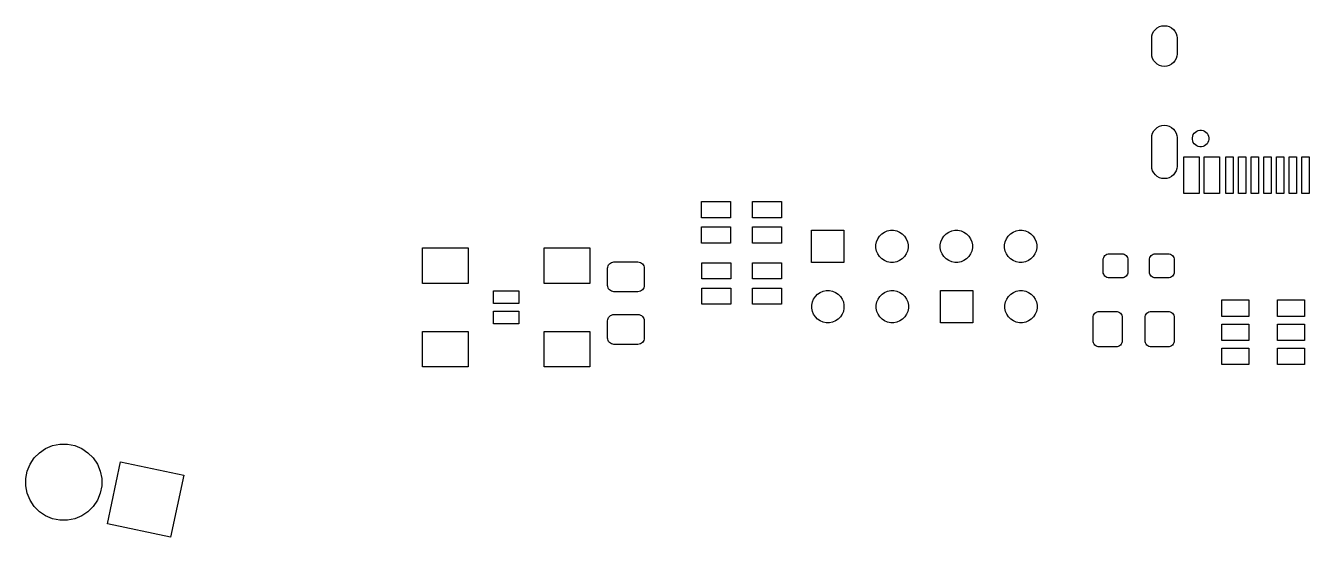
# Model space of a CAD drawing. Extents: x 25 to 360, y 20 to 134.
# Drawn here: x 144.2 to 194.9, y 113.9 to 134.1 of the extents above; entities that cross this region are included whole.
import ezdxf

# ---------------------------------------------------------------- set-up
doc = ezdxf.new("R2010")
doc.units = 0
doc.layers.add('BLACK', color=7, linetype='CONTINUOUS')

msp = doc.modelspace()

# ---------------------------------------------------------------- linework, layer by layer
at = {"layer": 'BLACK', "linetype": 'CONTINUOUS'}
for p, q in [((188.659, 133.715), (188.687, 133.81)), ((188.687, 133.81), (188.734, 133.897)), ((188.734, 133.897), (188.796, 133.973)), ((188.796, 133.973), (188.872, 134.035)), ((188.872, 134.035), (188.959, 134.082)), ((188.959, 134.082), (189.053, 134.11)), ((189.053, 134.11), (189.151, 134.12)), ((189.151, 134.12), (189.25, 134.11)), ((189.25, 134.11), (189.344, 134.082)), ((189.344, 134.082), (189.431, 134.035)), ((189.431, 134.035), (189.507, 133.973)), ((189.507, 133.973), (189.569, 133.897)), ((189.569, 133.897), (189.616, 133.81)), ((189.616, 133.81), (189.644, 133.715)), ((188.651, 133.642), (188.659, 133.715)), ((188.651, 132.993), (188.651, 133.642)), ((189.644, 133.715), (189.651, 133.642)), ((189.651, 133.642), (189.651, 132.993)), ((188.659, 132.919), (188.651, 132.993)), ((188.687, 132.825), (188.659, 132.919)), ((188.734, 132.738), (188.687, 132.825)), ((188.796, 132.662), (188.734, 132.738)), ((189.569, 132.738), (189.507, 132.662)), ((189.616, 132.825), (189.569, 132.738)), ((189.644, 132.919), (189.616, 132.825)), ((189.651, 132.993), (189.644, 132.919)), ((188.872, 132.6), (188.796, 132.662)), ((188.959, 132.553), (188.872, 132.6)), ((189.053, 132.525), (188.959, 132.553)), ((189.151, 132.515), (189.053, 132.525)), ((189.25, 132.525), (189.151, 132.515)), ((189.344, 132.553), (189.25, 132.525)), ((189.431, 132.6), (189.344, 132.553)), ((189.507, 132.662), (189.431, 132.6)), ((188.651, 129.712), (188.659, 129.785)), ((188.651, 128.563), (188.651, 129.712)), ((188.659, 129.785), (188.687, 129.88)), ((188.687, 129.88), (188.734, 129.967)), ((188.734, 129.967), (188.796, 130.043)), ((188.796, 130.043), (188.872, 130.105)), ((188.872, 130.105), (188.959, 130.152)), ((188.959, 130.152), (189.053, 130.18)), ((189.053, 130.18), (189.151, 130.19)), ((189.151, 130.19), (189.25, 130.18)), ((189.25, 130.18), (189.344, 130.152)), ((189.344, 130.152), (189.431, 130.105)), ((189.431, 130.105), (189.507, 130.043)), ((189.507, 130.043), (189.569, 129.967)), ((189.569, 129.967), (189.616, 129.88)), ((189.616, 129.88), (189.644, 129.785)), ((189.644, 129.785), (189.651, 129.712)), ((189.651, 129.712), (189.651, 128.563)), ((190.256, 129.699), (190.269, 129.762)), ((190.256, 129.635), (190.256, 129.699)), ((190.269, 129.762), (190.293, 129.821)), ((190.293, 129.821), (190.329, 129.875)), ((190.329, 129.875), (190.374, 129.92)), ((190.374, 129.92), (190.428, 129.955)), ((190.428, 129.955), (190.487, 129.98)), ((190.487, 129.98), (190.549, 129.992)), ((190.549, 129.992), (190.614, 129.992)), ((190.614, 129.992), (190.676, 129.98)), ((190.676, 129.98), (190.735, 129.955)), ((190.735, 129.955), (190.789, 129.92)), ((190.789, 129.92), (190.834, 129.875)), ((190.834, 129.875), (190.87, 129.821)), ((190.87, 129.821), (190.894, 129.762)), ((190.894, 129.762), (190.906, 129.699)), ((190.906, 129.699), (190.906, 129.635)), ((190.269, 129.573), (190.256, 129.635)), ((190.293, 129.513), (190.269, 129.573)), ((190.329, 129.46), (190.293, 129.513)), ((190.374, 129.415), (190.329, 129.46)), ((190.428, 129.379), (190.374, 129.415)), ((190.487, 129.355), (190.428, 129.379)), ((190.549, 129.342), (190.487, 129.355)), ((190.614, 129.342), (190.549, 129.342)), ((190.676, 129.355), (190.614, 129.342)), ((190.735, 129.379), (190.676, 129.355)), ((190.789, 129.415), (190.735, 129.379)), ((190.834, 129.46), (190.789, 129.415)), ((190.87, 129.513), (190.834, 129.46)), ((190.894, 129.573), (190.87, 129.513)), ((190.906, 129.635), (190.894, 129.573)), ((189.921, 127.497), (189.921, 128.947)), ((189.921, 128.947), (190.521, 128.947)), ((190.521, 128.947), (190.521, 127.497)), ((190.721, 127.497), (190.721, 128.947)), ((190.721, 128.947), (191.321, 128.947)), ((191.321, 128.947), (191.321, 127.497)), ((191.571, 127.497), (191.571, 128.947)), ((191.571, 128.947), (191.871, 128.947)), ((191.871, 128.947), (191.871, 127.497)), ((192.071, 127.497), (192.071, 128.947)), ((192.071, 128.947), (192.371, 128.947)), ((192.371, 128.947), (192.371, 127.497)), ((192.571, 127.497), (192.571, 128.947)), ((192.571, 128.947), (192.871, 128.947)), ((192.871, 128.947), (192.871, 127.497)), ((193.071, 127.497), (193.071, 128.947)), ((193.071, 128.947), (193.371, 128.947)), ((193.371, 128.947), (193.371, 127.497)), ((193.571, 127.497), (193.571, 128.947)), ((193.571, 128.947), (193.871, 128.947)), ((193.871, 128.947), (193.871, 127.497)), ((194.071, 127.497), (194.071, 128.947)), ((194.071, 128.947), (194.371, 128.947)), ((194.371, 128.947), (194.371, 127.497)), ((194.571, 127.497), (194.571, 128.947)), ((194.571, 128.947), (194.871, 128.947)), ((194.871, 128.947), (194.871, 127.497)), ((188.659, 128.489), (188.651, 128.563)), ((188.687, 128.395), (188.659, 128.489)), ((188.734, 128.308), (188.687, 128.395)), ((188.796, 128.232), (188.734, 128.308)), ((188.872, 128.17), (188.796, 128.232)), ((188.959, 128.123), (188.872, 128.17)), ((189.431, 128.17), (189.344, 128.123)), ((189.507, 128.232), (189.431, 128.17)), ((189.569, 128.308), (189.507, 128.232)), ((189.616, 128.395), (189.569, 128.308)), ((189.644, 128.489), (189.616, 128.395)), ((189.651, 128.563), (189.644, 128.489)), ((189.053, 128.095), (188.959, 128.123)), ((189.151, 128.085), (189.053, 128.095)), ((189.25, 128.095), (189.151, 128.085)), ((189.344, 128.123), (189.25, 128.095)), ((170.88, 126.545), (170.88, 127.18)), ((170.88, 127.18), (172.023, 127.18)), ((172.023, 127.18), (172.023, 126.545)), ((172.9, 126.545), (172.9, 127.18)), ((172.9, 127.18), (174.043, 127.18)), ((174.043, 127.18), (174.043, 126.545)), ((190.521, 127.497), (189.921, 127.497)), ((191.321, 127.497), (190.721, 127.497)), ((191.871, 127.497), (191.571, 127.497)), ((192.371, 127.497), (192.071, 127.497)), ((192.871, 127.497), (192.571, 127.497)), ((193.371, 127.497), (193.071, 127.497)), ((193.871, 127.497), (193.571, 127.497)), ((194.371, 127.497), (194.071, 127.497)), ((194.871, 127.497), (194.571, 127.497)), ((172.023, 126.545), (170.88, 126.545)), ((170.88, 125.545), (170.88, 126.18)), ((170.88, 126.18), (172.023, 126.18)), ((172.023, 126.18), (172.023, 125.545)), ((174.043, 126.545), (172.9, 126.545)), ((172.9, 125.545), (172.9, 126.18)), ((172.9, 126.18), (174.043, 126.18)), ((174.043, 126.18), (174.043, 125.545)), ((175.226, 124.777), (175.226, 126.047)), ((175.226, 126.047), (176.496, 126.047)), ((176.496, 126.047), (176.496, 124.777)), ((177.791, 125.598), (177.839, 125.713)), ((177.839, 125.713), (177.908, 125.817)), ((177.908, 125.817), (177.997, 125.906)), ((177.997, 125.906), (178.101, 125.975)), ((178.101, 125.975), (178.216, 126.023)), ((178.216, 126.023), (178.339, 126.047)), ((178.339, 126.047), (178.464, 126.047)), ((178.464, 126.047), (178.587, 126.023)), ((178.587, 126.023), (178.702, 125.975)), ((178.702, 125.975), (178.806, 125.906)), ((178.806, 125.906), (178.895, 125.817)), ((178.895, 125.817), (178.964, 125.713)), ((178.964, 125.713), (179.012, 125.598)), ((180.331, 125.598), (180.379, 125.713)), ((180.379, 125.713), (180.448, 125.817)), ((180.448, 125.817), (180.537, 125.906)), ((180.537, 125.906), (180.641, 125.975)), ((180.641, 125.975), (180.756, 126.023)), ((180.756, 126.023), (180.879, 126.047)), ((180.879, 126.047), (181.004, 126.047)), ((181.004, 126.047), (181.127, 126.023)), ((181.127, 126.023), (181.242, 125.975)), ((181.242, 125.975), (181.346, 125.906)), ((181.346, 125.906), (181.435, 125.817)), ((181.435, 125.817), (181.504, 125.713)), ((181.504, 125.713), (181.552, 125.598)), ((182.871, 125.598), (182.919, 125.713)), ((182.919, 125.713), (182.988, 125.817)), ((182.988, 125.817), (183.077, 125.906)), ((183.077, 125.906), (183.181, 125.975)), ((183.181, 125.975), (183.296, 126.023)), ((183.296, 126.023), (183.419, 126.047)), ((183.419, 126.047), (183.544, 126.047)), ((183.544, 126.047), (183.667, 126.023)), ((183.667, 126.023), (183.782, 125.975)), ((183.782, 125.975), (183.886, 125.906)), ((183.886, 125.906), (183.975, 125.817)), ((183.975, 125.817), (184.044, 125.713)), ((184.044, 125.713), (184.092, 125.598)), ((159.87, 123.954), (159.87, 125.354)), ((159.87, 125.354), (161.67, 125.354)), ((161.67, 125.354), (161.67, 123.954)), ((164.67, 123.954), (164.67, 125.354)), ((164.67, 125.354), (166.47, 125.354)), ((166.47, 125.354), (166.47, 123.954)), ((172.023, 125.545), (170.88, 125.545)), ((174.043, 125.545), (172.9, 125.545)), ((177.766, 125.475), (177.791, 125.598)), ((177.766, 125.35), (177.766, 125.475)), ((177.791, 125.227), (177.766, 125.35)), ((177.839, 125.112), (177.791, 125.227)), ((179.012, 125.227), (178.964, 125.112)), ((179.012, 125.598), (179.036, 125.475)), ((179.036, 125.35), (179.012, 125.227)), ((179.036, 125.475), (179.036, 125.35)), ((180.306, 125.475), (180.331, 125.598)), ((180.306, 125.35), (180.306, 125.475)), ((180.331, 125.227), (180.306, 125.35)), ((180.379, 125.112), (180.331, 125.227)), ((181.552, 125.227), (181.504, 125.112)), ((181.552, 125.598), (181.576, 125.475)), ((181.576, 125.35), (181.552, 125.227)), ((181.576, 125.475), (181.576, 125.35)), ((182.846, 125.475), (182.871, 125.598)), ((182.846, 125.35), (182.846, 125.475)), ((182.871, 125.227), (182.846, 125.35)), ((182.919, 125.112), (182.871, 125.227)), ((184.092, 125.227), (184.044, 125.112)), ((184.092, 125.598), (184.116, 125.475)), ((184.116, 125.35), (184.092, 125.227)), ((184.116, 125.475), (184.116, 125.35)), ((167.181, 124.596), (167.196, 124.643)), ((167.196, 124.643), (167.219, 124.686)), ((167.219, 124.686), (167.25, 124.724)), ((167.25, 124.724), (167.288, 124.755)), ((167.288, 124.755), (167.331, 124.778)), ((167.331, 124.778), (167.378, 124.793)), ((167.378, 124.793), (167.426, 124.797)), ((167.426, 124.797), (168.376, 124.797)), ((168.376, 124.797), (168.425, 124.793)), ((168.425, 124.793), (168.472, 124.778)), ((168.472, 124.778), (168.515, 124.755)), ((168.515, 124.755), (168.553, 124.724)), ((168.553, 124.724), (168.584, 124.686)), ((168.584, 124.686), (168.607, 124.643)), ((168.607, 124.643), (168.622, 124.596)), ((170.891, 124.131), (170.891, 124.766)), ((170.891, 124.766), (172.034, 124.766)), ((172.034, 124.766), (172.034, 124.131)), ((172.891, 124.13), (172.891, 124.765)), ((172.891, 124.765), (174.034, 124.765)), ((174.034, 124.765), (174.034, 124.13)), ((176.496, 124.777), (175.226, 124.777)), ((177.908, 125.008), (177.839, 125.112)), ((177.997, 124.919), (177.908, 125.008)), ((178.101, 124.85), (177.997, 124.919)), ((178.216, 124.802), (178.101, 124.85)), ((178.339, 124.777), (178.216, 124.802)), ((178.464, 124.777), (178.339, 124.777)), ((178.587, 124.802), (178.464, 124.777)), ((178.702, 124.85), (178.587, 124.802)), ((178.806, 124.919), (178.702, 124.85)), ((178.895, 125.008), (178.806, 124.919)), ((178.964, 125.112), (178.895, 125.008)), ((180.448, 125.008), (180.379, 125.112)), ((180.537, 124.919), (180.448, 125.008)), ((180.641, 124.85), (180.537, 124.919)), ((180.756, 124.802), (180.641, 124.85)), ((180.879, 124.777), (180.756, 124.802)), ((181.004, 124.777), (180.879, 124.777)), ((181.127, 124.802), (181.004, 124.777)), ((181.242, 124.85), (181.127, 124.802)), ((181.346, 124.919), (181.242, 124.85)), ((181.435, 125.008), (181.346, 124.919)), ((181.504, 125.112), (181.435, 125.008)), ((182.988, 125.008), (182.919, 125.112)), ((183.077, 124.919), (182.988, 125.008)), ((183.181, 124.85), (183.077, 124.919)), ((183.296, 124.802), (183.181, 124.85)), ((183.419, 124.777), (183.296, 124.802)), ((183.544, 124.777), (183.419, 124.777)), ((183.667, 124.802), (183.544, 124.777)), ((183.782, 124.85), (183.667, 124.802)), ((183.886, 124.919), (183.782, 124.85)), ((183.975, 125.008), (183.886, 124.919)), ((184.044, 125.112), (183.975, 125.008)), ((186.736, 124.88), (186.741, 124.926)), ((186.736, 124.405), (186.736, 124.88)), ((186.741, 124.926), (186.755, 124.971)), ((186.755, 124.971), (186.777, 125.012)), ((186.777, 125.012), (186.806, 125.048)), ((186.806, 125.048), (186.842, 125.077)), ((186.842, 125.077), (186.883, 125.099)), ((186.883, 125.099), (186.928, 125.113)), ((186.928, 125.113), (186.974, 125.117)), ((186.974, 125.117), (187.474, 125.117)), ((187.474, 125.117), (187.52, 125.113)), ((187.52, 125.113), (187.565, 125.099)), ((187.565, 125.099), (187.606, 125.077)), ((187.606, 125.077), (187.642, 125.048)), ((187.642, 125.048), (187.671, 125.012)), ((187.671, 125.012), (187.693, 124.971)), ((187.693, 124.971), (187.707, 124.926)), ((187.707, 124.926), (187.711, 124.88)), ((187.711, 124.88), (187.711, 124.405)), ((188.561, 124.88), (188.566, 124.926)), ((188.561, 124.405), (188.561, 124.88)), ((188.566, 124.926), (188.58, 124.971)), ((188.58, 124.971), (188.602, 125.012)), ((188.602, 125.012), (188.631, 125.048)), ((188.631, 125.048), (188.667, 125.077)), ((188.667, 125.077), (188.708, 125.099)), ((188.708, 125.099), (188.753, 125.113)), ((188.753, 125.113), (188.799, 125.117)), ((188.799, 125.117), (189.299, 125.117)), ((189.299, 125.117), (189.345, 125.113)), ((189.345, 125.113), (189.39, 125.099)), ((189.39, 125.099), (189.431, 125.077)), ((189.431, 125.077), (189.467, 125.048)), ((189.467, 125.048), (189.496, 125.012)), ((189.496, 125.012), (189.518, 124.971)), ((189.518, 124.971), (189.532, 124.926)), ((189.532, 124.926), (189.536, 124.88)), ((189.536, 124.88), (189.536, 124.405)), ((167.176, 124.547), (167.181, 124.596)), ((167.176, 123.872), (167.176, 124.547)), ((168.622, 124.596), (168.626, 124.547)), ((168.626, 124.547), (168.626, 123.872)), ((172.034, 124.131), (170.891, 124.131)), ((174.034, 124.13), (172.891, 124.13)), ((186.741, 124.359), (186.736, 124.405)), ((186.755, 124.314), (186.741, 124.359)), ((186.777, 124.273), (186.755, 124.314)), ((186.806, 124.237), (186.777, 124.273)), ((186.842, 124.207), (186.806, 124.237)), ((186.883, 124.185), (186.842, 124.207)), ((186.928, 124.172), (186.883, 124.185)), ((186.974, 124.167), (186.928, 124.172)), ((187.474, 124.167), (186.974, 124.167)), ((187.52, 124.172), (187.474, 124.167)), ((187.565, 124.185), (187.52, 124.172)), ((187.606, 124.207), (187.565, 124.185)), ((187.642, 124.237), (187.606, 124.207)), ((187.671, 124.273), (187.642, 124.237)), ((187.693, 124.314), (187.671, 124.273)), ((187.707, 124.359), (187.693, 124.314)), ((187.711, 124.405), (187.707, 124.359)), ((188.566, 124.359), (188.561, 124.405)), ((188.58, 124.314), (188.566, 124.359)), ((188.602, 124.273), (188.58, 124.314)), ((188.631, 124.237), (188.602, 124.273)), ((188.667, 124.207), (188.631, 124.237)), ((188.708, 124.185), (188.667, 124.207)), ((188.753, 124.172), (188.708, 124.185)), ((188.799, 124.167), (188.753, 124.172)), ((189.299, 124.167), (188.799, 124.167)), ((189.345, 124.172), (189.299, 124.167)), ((189.39, 124.185), (189.345, 124.172)), ((189.431, 124.207), (189.39, 124.185)), ((189.467, 124.237), (189.431, 124.207)), ((189.496, 124.273), (189.467, 124.237)), ((189.518, 124.314), (189.496, 124.273)), ((189.532, 124.359), (189.518, 124.314)), ((189.536, 124.405), (189.532, 124.359)), ((161.67, 123.954), (159.87, 123.954)), ((162.67, 123.154), (162.67, 123.654)), ((162.67, 123.654), (163.67, 123.654)), ((163.67, 123.654), (163.67, 123.154)), ((166.47, 123.954), (164.67, 123.954)), ((167.181, 123.824), (167.176, 123.872)), ((167.196, 123.777), (167.181, 123.824)), ((167.219, 123.734), (167.196, 123.777)), ((167.25, 123.696), (167.219, 123.734)), ((167.288, 123.665), (167.25, 123.696)), ((167.331, 123.641), (167.288, 123.665)), ((167.378, 123.627), (167.331, 123.641)), ((167.426, 123.622), (167.378, 123.627)), ((168.376, 123.622), (167.426, 123.622)), ((168.425, 123.627), (168.376, 123.622)), ((168.472, 123.641), (168.425, 123.627)), ((168.515, 123.665), (168.472, 123.641)), ((168.553, 123.696), (168.515, 123.665)), ((168.584, 123.734), (168.553, 123.696)), ((168.607, 123.777), (168.584, 123.734)), ((168.622, 123.824), (168.607, 123.777)), ((168.626, 123.872), (168.622, 123.824)), ((170.891, 123.13), (170.891, 123.765)), ((170.891, 123.765), (172.034, 123.765)), ((172.034, 123.765), (172.034, 123.13)), ((172.891, 123.129), (172.891, 123.764)), ((172.891, 123.764), (174.034, 123.764)), ((174.034, 123.764), (174.034, 123.129)), ((175.571, 123.595), (175.686, 123.643)), ((175.686, 123.643), (175.809, 123.667)), ((175.809, 123.667), (175.934, 123.667)), ((175.934, 123.667), (176.057, 123.643)), ((176.057, 123.643), (176.172, 123.595)), ((178.111, 123.595), (178.226, 123.643)), ((178.226, 123.643), (178.349, 123.667)), ((178.349, 123.667), (178.474, 123.667)), ((178.474, 123.667), (178.597, 123.643)), ((178.597, 123.643), (178.712, 123.595)), ((180.316, 122.397), (180.316, 123.667)), ((180.316, 123.667), (181.586, 123.667)), ((181.586, 123.667), (181.586, 122.397)), ((183.191, 123.595), (183.306, 123.643)), ((183.306, 123.643), (183.429, 123.667)), ((183.429, 123.667), (183.554, 123.667)), ((183.554, 123.667), (183.677, 123.643)), ((183.677, 123.643), (183.792, 123.595)), ((163.67, 123.154), (162.67, 123.154)), ((172.034, 123.13), (170.891, 123.13)), ((174.034, 123.129), (172.891, 123.129)), ((175.236, 123.095), (175.261, 123.218)), ((175.261, 123.218), (175.309, 123.333)), ((175.309, 123.333), (175.378, 123.437)), ((175.378, 123.437), (175.467, 123.526)), ((175.467, 123.526), (175.571, 123.595)), ((176.172, 123.595), (176.276, 123.526)), ((176.276, 123.526), (176.365, 123.437)), ((176.365, 123.437), (176.434, 123.333)), ((176.434, 123.333), (176.482, 123.218)), ((176.482, 123.218), (176.506, 123.095)), ((177.776, 123.095), (177.801, 123.218)), ((177.801, 123.218), (177.849, 123.333)), ((177.849, 123.333), (177.918, 123.437)), ((177.918, 123.437), (178.007, 123.526)), ((178.007, 123.526), (178.111, 123.595)), ((178.712, 123.595), (178.816, 123.526)), ((178.816, 123.526), (178.905, 123.437)), ((178.905, 123.437), (178.974, 123.333)), ((178.974, 123.333), (179.022, 123.218)), ((179.022, 123.218), (179.046, 123.095)), ((182.856, 123.095), (182.881, 123.218)), ((182.881, 123.218), (182.929, 123.333)), ((182.929, 123.333), (182.998, 123.437)), ((182.998, 123.437), (183.087, 123.526)), ((183.087, 123.526), (183.191, 123.595)), ((183.792, 123.595), (183.896, 123.526)), ((183.896, 123.526), (183.985, 123.437)), ((183.985, 123.437), (184.054, 123.333)), ((184.054, 123.333), (184.102, 123.218)), ((184.102, 123.218), (184.126, 123.095)), ((191.421, 122.647), (191.421, 123.297)), ((191.421, 123.297), (192.481, 123.297)), ((192.481, 123.297), (192.481, 122.647)), ((193.621, 122.647), (193.621, 123.297)), ((193.621, 123.297), (194.681, 123.297)), ((194.681, 123.297), (194.681, 122.647)), ((162.67, 122.354), (162.67, 122.854)), ((162.67, 122.854), (163.67, 122.854)), ((163.67, 122.854), (163.67, 122.354)), ((167.196, 122.568), (167.219, 122.611)), ((167.219, 122.611), (167.25, 122.649)), ((167.25, 122.649), (167.288, 122.68)), ((167.288, 122.68), (167.331, 122.703)), ((167.331, 122.703), (167.378, 122.718)), ((167.378, 122.718), (167.426, 122.722)), ((167.426, 122.722), (168.376, 122.722)), ((168.376, 122.722), (168.425, 122.718)), ((168.425, 122.718), (168.472, 122.703)), ((168.472, 122.703), (168.515, 122.68)), ((168.515, 122.68), (168.553, 122.649)), ((168.553, 122.649), (168.584, 122.611)), ((168.584, 122.611), (168.607, 122.568)), ((175.236, 122.97), (175.236, 123.095)), ((175.261, 122.847), (175.236, 122.97)), ((175.309, 122.732), (175.261, 122.847)), ((175.378, 122.628), (175.309, 122.732)), ((175.467, 122.539), (175.378, 122.628)), ((176.365, 122.628), (176.276, 122.539)), ((176.434, 122.732), (176.365, 122.628)), ((176.482, 122.847), (176.434, 122.732)), ((176.506, 122.97), (176.482, 122.847)), ((176.506, 123.095), (176.506, 122.97)), ((177.776, 122.97), (177.776, 123.095)), ((177.801, 122.847), (177.776, 122.97)), ((177.849, 122.732), (177.801, 122.847)), ((177.918, 122.628), (177.849, 122.732)), ((178.007, 122.539), (177.918, 122.628)), ((178.905, 122.628), (178.816, 122.539)), ((178.974, 122.732), (178.905, 122.628)), ((179.022, 122.847), (178.974, 122.732)), ((179.046, 122.97), (179.022, 122.847)), ((179.046, 123.095), (179.046, 122.97)), ((182.856, 122.97), (182.856, 123.095)), ((182.881, 122.847), (182.856, 122.97)), ((182.929, 122.732), (182.881, 122.847)), ((182.998, 122.628), (182.929, 122.732)), ((183.087, 122.539), (182.998, 122.628)), ((183.985, 122.628), (183.896, 122.539)), ((184.054, 122.732), (183.985, 122.628)), ((184.102, 122.847), (184.054, 122.732)), ((184.126, 122.97), (184.102, 122.847)), ((184.126, 123.095), (184.126, 122.97)), ((186.338, 122.597), (186.343, 122.646)), ((186.343, 122.646), (186.357, 122.693)), ((186.357, 122.693), (186.38, 122.736)), ((186.38, 122.736), (186.411, 122.774)), ((186.411, 122.774), (186.449, 122.805)), ((186.449, 122.805), (186.492, 122.828)), ((186.492, 122.828), (186.539, 122.843)), ((186.539, 122.843), (186.588, 122.847)), ((186.588, 122.847), (187.238, 122.847)), ((187.238, 122.847), (187.287, 122.843)), ((187.287, 122.843), (187.333, 122.828)), ((187.333, 122.828), (187.377, 122.805)), ((187.377, 122.805), (187.415, 122.774)), ((187.415, 122.774), (187.446, 122.736)), ((187.446, 122.736), (187.469, 122.693)), ((187.469, 122.693), (187.483, 122.646)), ((187.483, 122.646), (187.488, 122.597)), ((188.388, 122.597), (188.393, 122.646)), ((188.393, 122.646), (188.407, 122.693)), ((188.407, 122.693), (188.43, 122.736)), ((188.43, 122.736), (188.461, 122.774)), ((188.461, 122.774), (188.499, 122.805)), ((188.499, 122.805), (188.542, 122.828)), ((188.542, 122.828), (188.589, 122.843)), ((188.589, 122.843), (188.638, 122.847)), ((188.638, 122.847), (189.288, 122.847)), ((189.288, 122.847), (189.337, 122.843)), ((189.337, 122.843), (189.383, 122.828)), ((189.383, 122.828), (189.427, 122.805)), ((189.427, 122.805), (189.465, 122.774)), ((189.465, 122.774), (189.496, 122.736)), ((189.496, 122.736), (189.519, 122.693)), ((189.519, 122.693), (189.533, 122.646)), ((189.533, 122.646), (189.538, 122.597)), ((192.481, 122.647), (191.421, 122.647)), ((194.681, 122.647), (193.621, 122.647)), ((163.67, 122.354), (162.67, 122.354)), ((167.176, 122.472), (167.181, 122.521)), ((167.176, 121.797), (167.176, 122.472)), ((167.181, 122.521), (167.196, 122.568)), ((168.607, 122.568), (168.622, 122.521)), ((168.622, 122.521), (168.626, 122.472)), ((168.626, 122.472), (168.626, 121.797)), ((175.571, 122.47), (175.467, 122.539)), ((175.686, 122.422), (175.571, 122.47)), ((175.809, 122.397), (175.686, 122.422)), ((175.934, 122.397), (175.809, 122.397)), ((176.057, 122.422), (175.934, 122.397)), ((176.172, 122.47), (176.057, 122.422)), ((176.276, 122.539), (176.172, 122.47)), ((178.111, 122.47), (178.007, 122.539)), ((178.226, 122.422), (178.111, 122.47)), ((178.349, 122.397), (178.226, 122.422)), ((178.474, 122.397), (178.349, 122.397)), ((178.597, 122.422), (178.474, 122.397)), ((178.712, 122.47), (178.597, 122.422)), ((178.816, 122.539), (178.712, 122.47)), ((181.586, 122.397), (180.316, 122.397)), ((183.191, 122.47), (183.087, 122.539)), ((183.306, 122.422), (183.191, 122.47)), ((183.429, 122.397), (183.306, 122.422)), ((183.554, 122.397), (183.429, 122.397)), ((183.677, 122.422), (183.554, 122.397)), ((183.792, 122.47), (183.677, 122.422)), ((183.896, 122.539), (183.792, 122.47)), ((186.338, 121.697), (186.338, 122.597)), ((187.488, 122.597), (187.488, 121.697)), ((188.388, 121.697), (188.388, 122.597)), ((189.538, 122.597), (189.538, 121.697)), ((191.421, 121.697), (191.421, 122.347)), ((191.421, 122.347), (192.481, 122.347)), ((192.481, 122.347), (192.481, 121.697)), ((193.621, 121.697), (193.621, 122.347)), ((193.621, 122.347), (194.681, 122.347)), ((194.681, 122.347), (194.681, 121.697)), ((159.87, 120.654), (159.87, 122.054)), ((159.87, 122.054), (161.67, 122.054)), ((161.67, 122.054), (161.67, 120.654)), ((164.67, 120.654), (164.67, 122.054)), ((164.67, 122.054), (166.47, 122.054)), ((166.47, 122.054), (166.47, 120.654)), ((167.181, 121.749), (167.176, 121.797)), ((167.196, 121.702), (167.181, 121.749)), ((167.219, 121.659), (167.196, 121.702)), ((167.25, 121.621), (167.219, 121.659)), ((167.288, 121.59), (167.25, 121.621)), ((167.331, 121.566), (167.288, 121.59)), ((168.515, 121.59), (168.472, 121.566)), ((168.553, 121.621), (168.515, 121.59)), ((168.584, 121.659), (168.553, 121.621)), ((168.607, 121.702), (168.584, 121.659)), ((168.622, 121.749), (168.607, 121.702)), ((168.626, 121.797), (168.622, 121.749)), ((186.343, 121.649), (186.338, 121.697)), ((186.357, 121.602), (186.343, 121.649)), ((186.38, 121.559), (186.357, 121.602)), ((187.469, 121.602), (187.446, 121.559)), ((187.483, 121.649), (187.469, 121.602)), ((187.488, 121.697), (187.483, 121.649)), ((188.393, 121.649), (188.388, 121.697)), ((188.407, 121.602), (188.393, 121.649)), ((188.43, 121.559), (188.407, 121.602)), ((189.519, 121.602), (189.496, 121.559)), ((189.533, 121.649), (189.519, 121.602)), ((189.538, 121.697), (189.533, 121.649)), ((192.481, 121.697), (191.421, 121.697)), ((194.681, 121.697), (193.621, 121.697)), ((167.378, 121.552), (167.331, 121.566)), ((167.426, 121.547), (167.378, 121.552)), ((168.376, 121.547), (167.426, 121.547)), ((168.425, 121.552), (168.376, 121.547)), ((168.472, 121.566), (168.425, 121.552)), ((186.411, 121.521), (186.38, 121.559)), ((186.449, 121.49), (186.411, 121.521)), ((186.492, 121.466), (186.449, 121.49)), ((186.539, 121.452), (186.492, 121.466)), ((186.588, 121.447), (186.539, 121.452)), ((187.238, 121.447), (186.588, 121.447)), ((187.287, 121.452), (187.238, 121.447)), ((187.333, 121.466), (187.287, 121.452)), ((187.377, 121.49), (187.333, 121.466)), ((187.415, 121.521), (187.377, 121.49)), ((187.446, 121.559), (187.415, 121.521)), ((188.461, 121.521), (188.43, 121.559)), ((188.499, 121.49), (188.461, 121.521)), ((188.542, 121.466), (188.499, 121.49)), ((188.589, 121.452), (188.542, 121.466)), ((188.638, 121.447), (188.589, 121.452)), ((189.288, 121.447), (188.638, 121.447)), ((189.337, 121.452), (189.288, 121.447)), ((189.383, 121.466), (189.337, 121.452)), ((189.427, 121.49), (189.383, 121.466)), ((189.465, 121.521), (189.427, 121.49)), ((189.496, 121.559), (189.465, 121.521)), ((191.421, 120.747), (191.421, 121.397)), ((191.421, 121.397), (192.481, 121.397)), ((192.481, 121.397), (192.481, 120.747)), ((193.621, 120.747), (193.621, 121.397)), ((193.621, 121.397), (194.681, 121.397)), ((194.681, 121.397), (194.681, 120.747)), ((161.67, 120.654), (159.87, 120.654)), ((166.47, 120.654), (164.67, 120.654)), ((192.481, 120.747), (191.421, 120.747)), ((194.681, 120.747), (193.621, 120.747)), ((145, 117.437), (145.273, 117.55)), ((145.273, 117.55), (145.563, 117.608)), ((145.563, 117.608), (145.859, 117.608)), ((145.859, 117.608), (146.148, 117.55)), ((146.148, 117.55), (146.421, 117.437)), ((144.382, 116.818), (144.546, 117.064)), ((144.546, 117.064), (144.755, 117.273)), ((144.755, 117.273), (145, 117.437)), ((146.421, 117.437), (146.667, 117.273)), ((146.667, 117.273), (146.876, 117.064)), ((146.876, 117.064), (147.04, 116.818)), ((144.211, 116.255), (144.269, 116.545)), ((144.269, 116.545), (144.382, 116.818)), ((147.04, 116.818), (147.153, 116.545)), ((147.153, 116.545), (147.211, 116.255)), ((147.434, 114.463), (147.953, 116.909)), ((147.953, 116.909), (150.448, 116.379)), ((144.211, 115.96), (144.211, 116.255)), ((147.211, 116.255), (147.211, 115.96)), ((150.448, 116.379), (149.928, 113.933)), ((144.269, 115.67), (144.211, 115.96)), ((144.382, 115.397), (144.269, 115.67)), ((147.153, 115.67), (147.04, 115.397)), ((147.211, 115.96), (147.153, 115.67)), ((144.546, 115.151), (144.382, 115.397)), ((144.755, 114.942), (144.546, 115.151)), ((146.876, 115.151), (146.667, 114.942)), ((147.04, 115.397), (146.876, 115.151)), ((145, 114.778), (144.755, 114.942)), ((145.273, 114.665), (145, 114.778)), ((145.563, 114.608), (145.273, 114.665)), ((145.859, 114.608), (145.563, 114.608)), ((146.148, 114.665), (145.859, 114.608)), ((146.421, 114.778), (146.148, 114.665)), ((146.667, 114.942), (146.421, 114.778)), ((149.928, 113.933), (147.434, 114.463))]:
    msp.add_line(p, q, dxfattribs=at)

doc.saveas('drawing.dxf')
